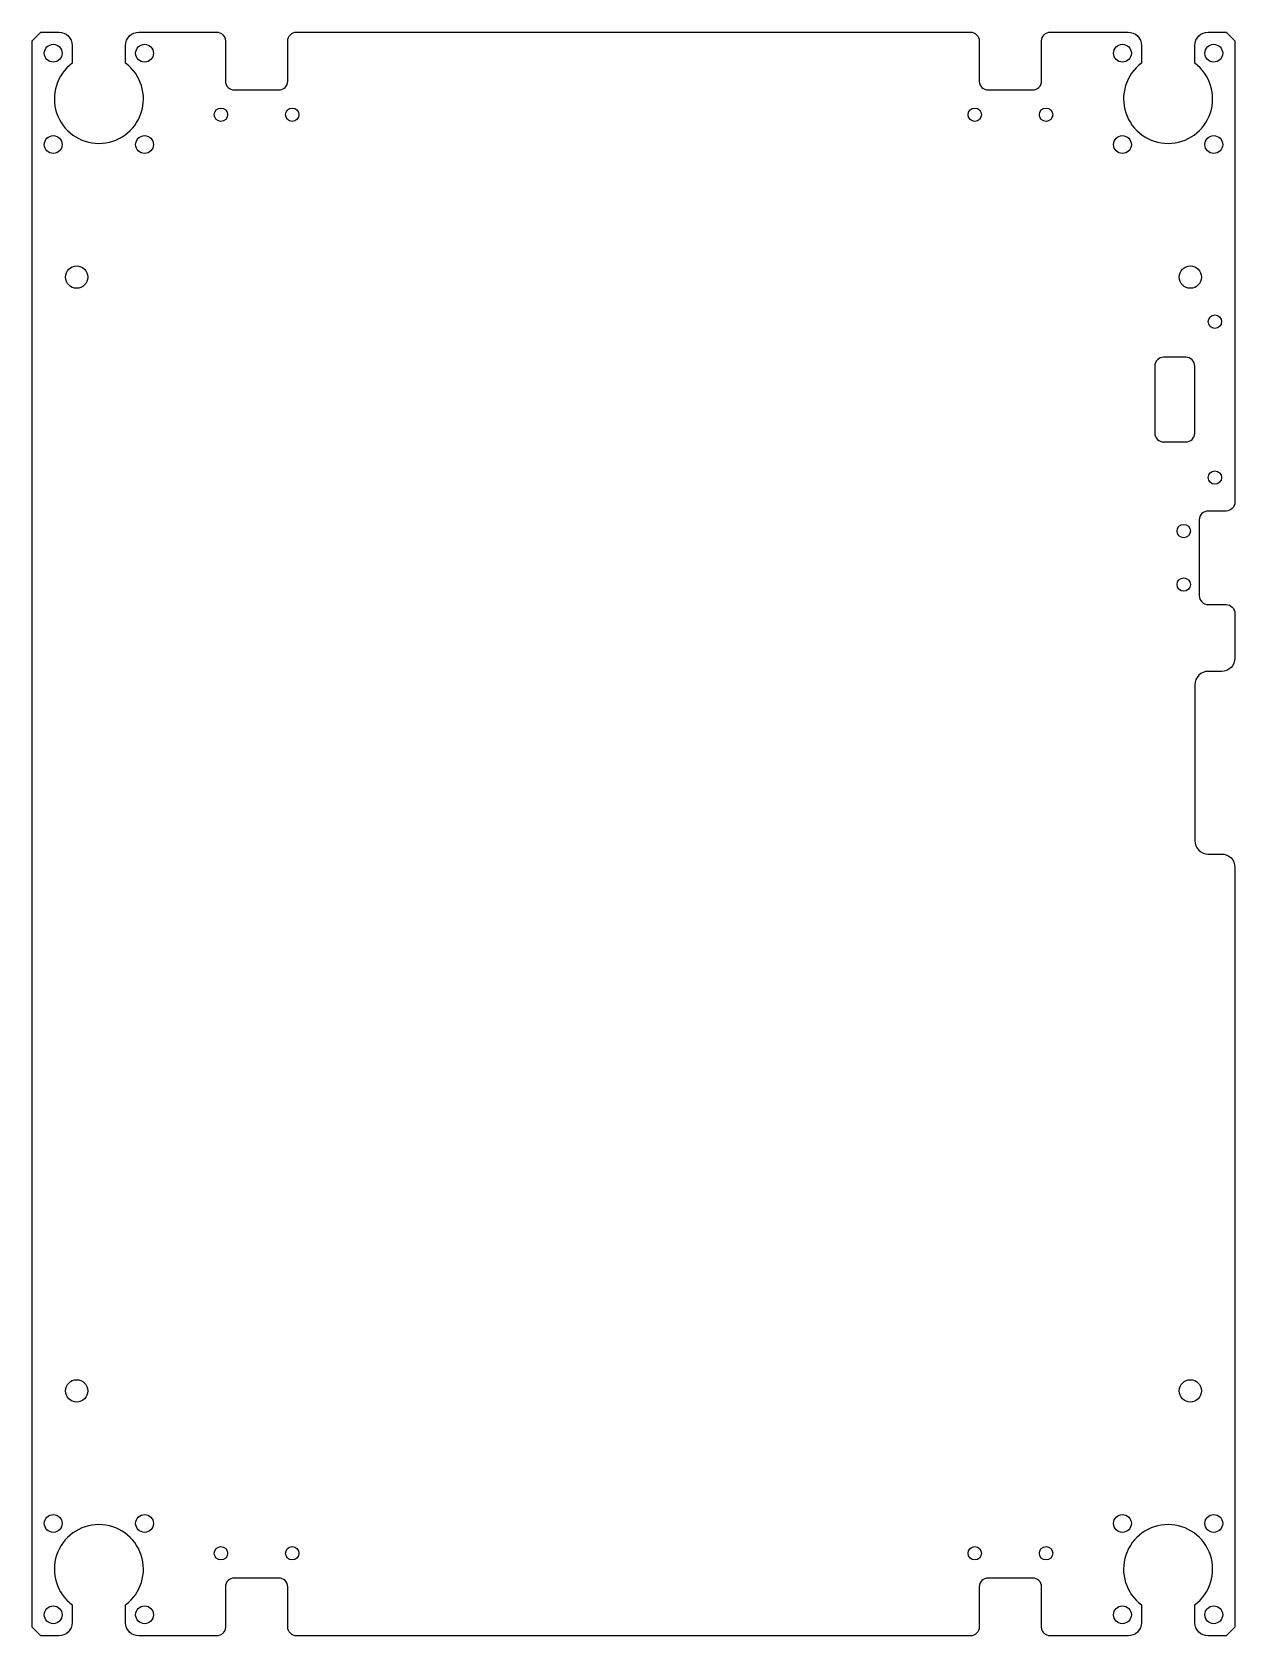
# Model space of a CAD drawing. Header units: millimetres. Extents: x -255 to 15, y -345 to 15.
import ezdxf

# ---------------------------------------------------------------- set-up
doc = ezdxf.new("R2010")
doc.units = ezdxf.units.MM
doc.layers.get('0').update_dxf_attribs({"linetype": 'CONTINUOUS'})

msp = doc.modelspace()

# ---------------------------------------------------------------- linework, layer by layer
for points in [[(-9, 15, -0.414214), (-6, 12), (-6, 8, 3), (6, 8), (6, 12, -0.414214), (9, 15), (13, 15), (15, 13), (15, -90.5, -0.414214), (13, -92.5), (9, -92.5, 0.414214), (7, -94.5), (7, -111.5, 0.414214), (9, -113.5), (13, -113.5, -0.414214), (15, -115.5), (15, -125.5, -0.414214), (12, -128.5), (9, -128.5, 0.414214), (6, -131.5), (6, -166.5, 0.414214), (9, -169.5), (12, -169.5, -0.414214), (15, -172.5), (15, -343), (13, -345), (9, -345, -0.414214), (6, -342), (6, -338, 3), (-6, -338), (-6, -342, -0.414214), (-9, -345), (-26.4, -345, -0.414214), (-28.4, -343), (-28.4, -334, 0.414214), (-30.4, -332), (-40.4, -332, 0.414214), (-42.4, -334), (-42.4, -343, -0.414214), (-44.4, -345), (-195.6, -345, -0.414214), (-197.6, -343), (-197.6, -334, 0.414214), (-199.6, -332), (-209.6, -332, 0.414214), (-211.6, -334), (-211.6, -343, -0.414214), (-213.6, -345), (-231, -345, -0.414214), (-234, -342), (-234, -338, 3), (-246, -338), (-246, -342, -0.414214), (-249, -345), (-253, -345), (-255, -343), (-255, 13), (-253, 15), (-249, 15, -0.414214), (-246, 12), (-246, 8, 3), (-234, 8), (-234, 12, -0.414214), (-231, 15), (-213.6, 15, -0.414214), (-211.6, 13), (-211.6, 4, 0.414214), (-209.6, 2), (-199.6, 2, 0.414214), (-197.6, 4), (-197.6, 13, -0.414214), (-195.6, 15), (-44.4, 15, -0.414214), (-42.4, 13), (-42.4, 4, 0.414214), (-40.4, 2), (-30.4, 2, 0.414214), (-28.4, 4), (-28.4, 13, -0.414214), (-26.4, 15)], [(-3, -60), (-3, -75, 0.414214), (-1, -77), (4, -77, 0.414214), (6, -75), (6, -60, 0.414214), (4, -58), (-1, -58, 0.414214)]]:
    msp.add_lwpolyline(points, format="xyb", close=True)
for centre, radius in [((-250.25, 10.25), 2), ((-229.75, 10.25), 2), ((-10.25, 10.25), 2), ((10.25, 10.25), 2), ((-212.6, -3.55), 1.5), ((-196.6, -3.55), 1.5), ((-43.4, -3.55), 1.5), ((-27.4, -3.55), 1.5), ((-250.25, -10.25), 2), ((-229.75, -10.25), 2), ((-10.25, -10.25), 2), ((10.25, -10.25), 2), ((-245, -40), 2.5), ((5, -40), 2.5), ((10.5, -50), 1.5), ((10.5, -85), 1.5), ((3.5, -97), 1.5), ((3.5, -109), 1.5), ((-245, -290), 2.5), ((5, -290), 2.5), ((-250.25, -319.75), 2), ((-229.75, -319.75), 2), ((-10.25, -319.75), 2), ((10.25, -319.75), 2), ((-212.6, -326.45), 1.5), ((-196.6, -326.45), 1.5), ((-43.4, -326.45), 1.5), ((-27.4, -326.45), 1.5), ((-250.25, -340.25), 2), ((-229.75, -340.25), 2), ((-10.25, -340.25), 2), ((10.25, -340.25), 2)]:
    msp.add_circle(centre, radius)

doc.saveas('drawing.dxf')
